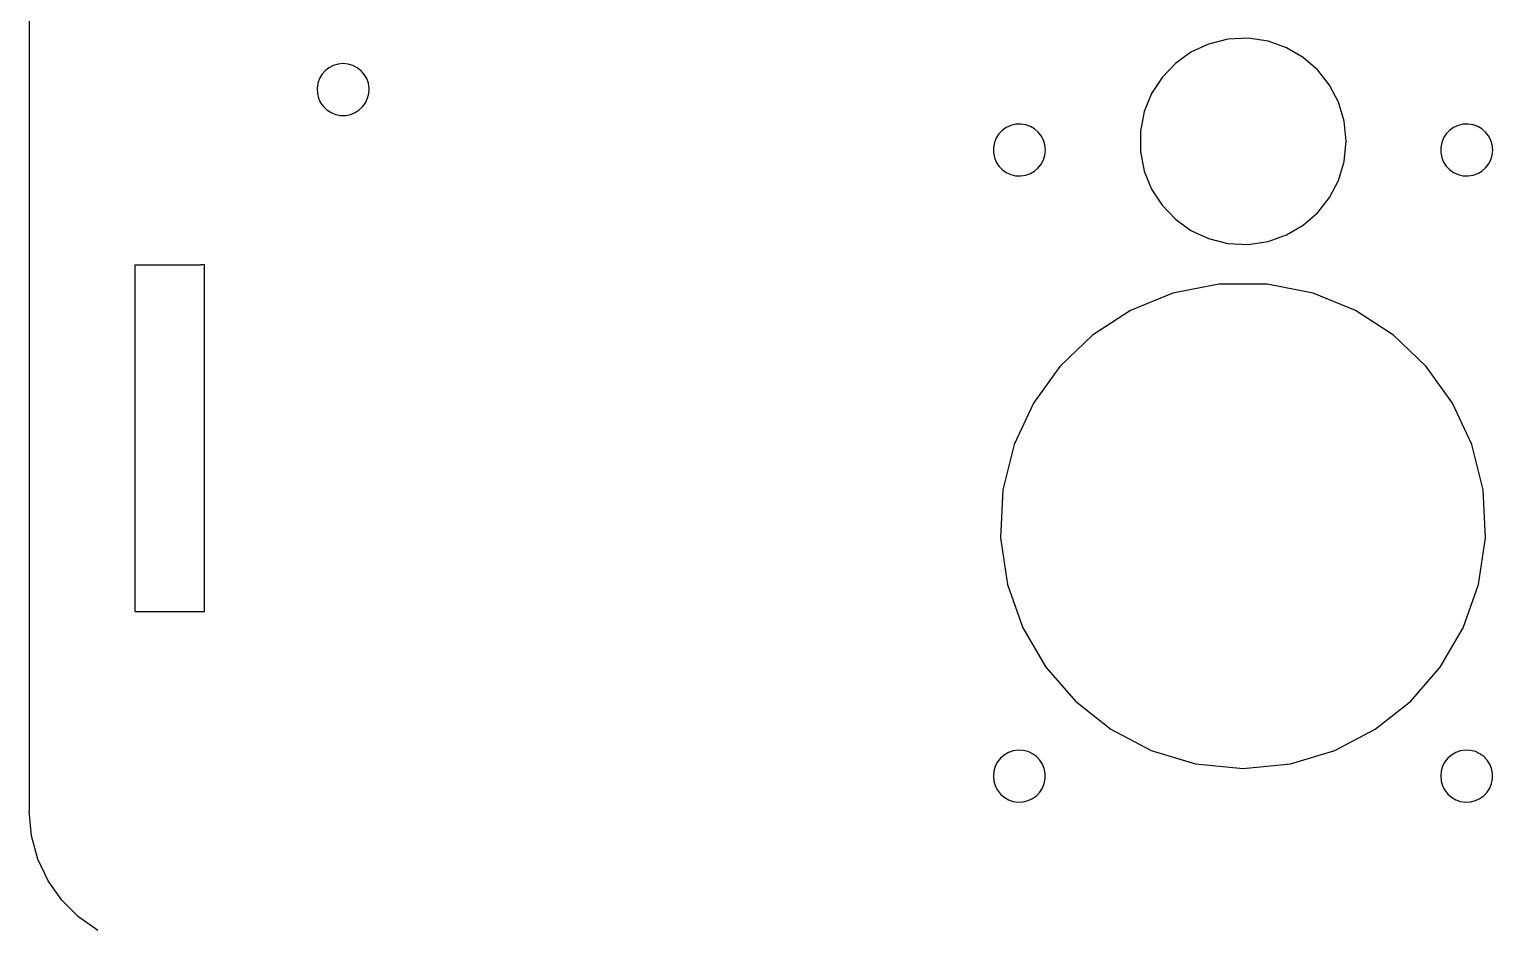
# Model space of a CAD drawing. Header units: metres. Extents: x -26 to 521, y 602 to 1019.
# Drawn here: x 74 to 158.4, y 657.1 to 708.7 of the extents above; entities that cross this region are included whole.
import ezdxf

# ---------------------------------------------------------------- set-up
doc = ezdxf.new("R2010")
doc.units = ezdxf.units.M

msp = doc.modelspace()

# ---------------------------------------------------------------- linework, layer by layer
at = {"layer": 'COMPONENT1'}
for p, q in [((73.981, 713.151), (73.981, 701.651)), ((143.101, 708.153), (141.993, 707.878)), ((144.277, 708.21), (143.101, 708.153)), ((145.424, 708.041), (144.277, 708.21)), ((140.977, 707.405), (140.077, 706.758)), ((141.993, 707.878), (140.977, 707.405)), ((146.489, 707.665), (145.424, 708.041)), ((147.449, 707.102), (146.489, 707.665)), ((91.264, 706.509), (91.045, 706.336)), ((91.514, 706.64), (91.264, 706.509)), ((91.788, 706.722), (91.514, 706.64)), ((92.081, 706.751), (91.788, 706.722)), ((92.374, 706.722), (92.081, 706.751)), ((92.649, 706.64), (92.374, 706.722)), ((92.898, 706.509), (92.649, 706.64)), ((93.117, 706.336), (92.898, 706.509)), ((140.077, 706.758), (139.313, 705.958)), ((148.284, 706.376), (147.449, 707.102)), ((90.625, 705.615), (90.583, 705.326)), ((90.72, 705.883), (90.625, 705.615)), ((90.862, 706.126), (90.72, 705.883)), ((91.045, 706.336), (90.862, 706.126)), ((93.3, 706.126), (93.117, 706.336)), ((93.442, 705.883), (93.3, 706.126)), ((93.537, 705.615), (93.442, 705.883)), ((93.579, 705.326), (93.537, 705.615)), ((139.313, 705.958), (138.707, 705.027)), ((148.972, 705.507), (148.284, 706.376)), ((90.583, 705.326), (90.597, 705.029)), ((90.597, 705.029), (90.667, 704.75)), ((90.667, 704.75), (90.786, 704.494)), ((93.376, 704.494), (93.495, 704.75)), ((93.495, 704.75), (93.565, 705.029)), ((93.565, 705.029), (93.579, 705.326)), ((138.707, 705.027), (138.282, 703.986)), ((149.49, 704.519), (148.972, 705.507)), ((90.786, 704.494), (90.949, 704.267)), ((90.949, 704.267), (91.151, 704.074)), ((91.151, 704.074), (91.385, 703.922)), ((91.385, 703.922), (91.648, 703.815)), ((92.514, 703.815), (92.777, 703.922)), ((92.777, 703.922), (93.011, 704.074)), ((93.011, 704.074), (93.213, 704.267)), ((93.213, 704.267), (93.376, 704.494)), ((138.282, 703.986), (138.059, 702.858)), ((149.817, 703.432), (149.49, 704.519)), ((91.648, 703.815), (91.932, 703.758)), ((91.932, 703.758), (92.23, 703.758)), ((92.23, 703.758), (92.514, 703.815)), ((130.324, 703.063), (130.097, 702.9)), ((130.58, 703.182), (130.324, 703.063)), ((130.86, 703.251), (130.58, 703.182)), ((131.156, 703.266), (130.86, 703.251)), ((131.445, 703.223), (131.156, 703.266)), ((131.713, 703.128), (131.445, 703.223)), ((131.956, 702.987), (131.713, 703.128)), ((149.93, 702.268), (149.817, 703.432)), ((156.123, 703.063), (155.896, 702.9)), ((156.379, 703.182), (156.123, 703.063)), ((156.658, 703.251), (156.379, 703.182)), ((156.955, 703.266), (156.658, 703.251)), ((157.244, 703.223), (156.955, 703.266)), ((157.512, 703.128), (157.244, 703.223)), ((157.754, 702.987), (157.512, 703.128)), ((129.645, 702.201), (129.588, 701.917)), ((129.752, 702.463), (129.645, 702.201)), ((129.904, 702.698), (129.752, 702.463)), ((130.097, 702.9), (129.904, 702.698)), ((132.166, 702.803), (131.956, 702.987)), ((132.339, 702.584), (132.166, 702.803)), ((132.47, 702.335), (132.339, 702.584)), ((132.552, 702.061), (132.47, 702.335)), ((138.059, 702.858), (138.059, 701.677)), ((149.817, 701.104), (149.93, 702.268)), ((155.443, 702.201), (155.387, 701.917)), ((155.55, 702.463), (155.443, 702.201)), ((155.703, 702.698), (155.55, 702.463)), ((155.896, 702.9), (155.703, 702.698)), ((157.965, 702.803), (157.754, 702.987)), ((158.138, 702.584), (157.965, 702.803)), ((158.269, 702.335), (158.138, 702.584)), ((158.351, 702.061), (158.269, 702.335)), ((73.981, 701.651), (73.981, 663.651)), ((129.588, 701.917), (129.588, 701.619)), ((129.588, 701.619), (129.645, 701.334)), ((132.47, 701.2), (132.552, 701.474)), ((132.581, 701.768), (132.552, 702.061)), ((132.552, 701.474), (132.581, 701.768)), ((138.059, 701.677), (138.282, 700.549)), ((155.387, 701.917), (155.387, 701.619)), ((155.387, 701.619), (155.443, 701.334)), ((158.269, 701.2), (158.351, 701.474)), ((158.38, 701.768), (158.351, 702.061)), ((158.351, 701.474), (158.38, 701.768)), ((129.645, 701.334), (129.752, 701.072)), ((129.752, 701.072), (129.904, 700.837)), ((129.904, 700.837), (130.097, 700.636)), ((130.097, 700.636), (130.324, 700.473)), ((131.713, 700.407), (131.956, 700.549)), ((131.956, 700.549), (132.166, 700.732)), ((132.166, 700.732), (132.339, 700.951)), ((132.339, 700.951), (132.47, 701.2)), ((138.282, 700.549), (138.707, 699.508)), ((149.49, 700.017), (149.817, 701.104)), ((155.443, 701.334), (155.55, 701.072)), ((155.55, 701.072), (155.703, 700.837)), ((155.703, 700.837), (155.896, 700.636)), ((155.896, 700.636), (156.123, 700.473)), ((157.512, 700.407), (157.754, 700.549)), ((157.754, 700.549), (157.965, 700.732)), ((157.965, 700.732), (158.138, 700.951)), ((158.138, 700.951), (158.269, 701.2)), ((130.324, 700.473), (130.58, 700.353)), ((130.58, 700.353), (130.86, 700.284)), ((130.86, 700.284), (131.156, 700.27)), ((131.156, 700.27), (131.445, 700.312)), ((131.445, 700.312), (131.713, 700.407)), ((148.972, 699.028), (149.49, 700.017)), ((156.123, 700.473), (156.379, 700.353)), ((156.379, 700.353), (156.658, 700.284)), ((156.658, 700.284), (156.955, 700.27)), ((156.955, 700.27), (157.244, 700.312)), ((157.244, 700.312), (157.512, 700.407)), ((138.707, 699.508), (139.313, 698.577)), ((148.284, 698.159), (148.972, 699.028)), ((139.313, 698.577), (140.077, 697.777)), ((147.449, 697.433), (148.284, 698.159)), ((140.077, 697.777), (140.977, 697.13)), ((146.489, 696.871), (147.449, 697.433)), ((140.977, 697.13), (141.993, 696.658)), ((141.993, 696.658), (143.101, 696.382)), ((143.101, 696.382), (144.277, 696.325)), ((144.277, 696.325), (145.424, 696.494)), ((145.424, 696.494), (146.489, 696.871)), ((80.081, 695.151), (83.881, 695.151)), ((80.081, 675.151), (80.081, 695.151)), ((84.081, 695.151), (83.881, 695.151)), ((84.081, 675.151), (84.081, 695.151)), ((142.592, 694.033), (139.937, 693.508)), ((145.369, 694.033), (142.592, 694.033)), ((148.024, 693.508), (145.369, 694.033)), ((139.937, 693.508), (137.488, 692.508)), ((150.472, 692.508), (148.024, 693.508)), ((137.488, 692.508), (135.297, 691.084)), ((152.664, 691.084), (150.472, 692.508)), ((135.297, 691.084), (133.414, 689.286)), ((154.546, 689.286), (152.664, 691.084)), ((133.414, 689.286), (131.892, 687.167)), ((156.069, 687.167), (154.546, 689.286)), ((131.892, 687.167), (130.781, 684.778)), ((157.18, 684.778), (156.069, 687.167)), ((130.781, 684.778), (130.132, 682.17)), ((157.829, 682.17), (157.18, 684.778)), ((130.132, 682.17), (129.997, 679.402)), ((157.963, 679.402), (157.829, 682.17)), ((129.997, 679.402), (130.395, 676.704)), ((157.565, 676.704), (157.963, 679.402)), ((130.395, 676.704), (131.282, 674.199)), ((156.679, 674.199), (157.565, 676.704)), ((80.081, 675.151), (83.881, 675.151)), ((83.881, 675.151), (84.081, 675.151)), ((131.282, 674.199), (132.605, 671.939)), ((155.356, 671.939), (156.679, 674.199)), ((132.605, 671.939), (134.314, 669.974)), ((153.647, 669.974), (155.356, 671.939)), ((134.314, 669.974), (136.357, 668.357)), ((151.604, 668.357), (153.647, 669.974)), ((136.357, 668.357), (138.684, 667.138)), ((149.277, 667.138), (151.604, 668.357)), ((130.207, 666.87), (129.996, 666.687)), ((130.449, 667.011), (130.207, 666.87)), ((130.717, 667.106), (130.449, 667.011)), ((131.006, 667.149), (130.717, 667.106)), ((131.303, 667.135), (131.006, 667.149)), ((131.582, 667.065), (131.303, 667.135)), ((131.838, 666.946), (131.582, 667.065)), ((132.065, 666.783), (131.838, 666.946)), ((132.258, 666.581), (132.065, 666.783)), ((138.684, 667.138), (141.242, 666.369)), ((146.719, 666.369), (149.277, 667.138)), ((156.005, 666.87), (155.795, 666.687)), ((156.247, 667.011), (156.005, 666.87)), ((156.516, 667.106), (156.247, 667.011)), ((156.805, 667.149), (156.516, 667.106)), ((157.101, 667.135), (156.805, 667.149)), ((157.381, 667.065), (157.101, 667.135)), ((157.637, 666.946), (157.381, 667.065)), ((157.864, 666.783), (157.637, 666.946)), ((158.056, 666.581), (157.864, 666.783)), ((129.61, 665.944), (129.581, 665.651)), ((129.692, 666.218), (129.61, 665.944)), ((129.823, 666.468), (129.692, 666.218)), ((129.996, 666.687), (129.823, 666.468)), ((132.41, 666.346), (132.258, 666.581)), ((132.518, 666.084), (132.41, 666.346)), ((132.574, 665.8), (132.518, 666.084)), ((141.242, 666.369), (143.98, 666.101)), ((143.98, 666.101), (146.719, 666.369)), ((155.408, 665.944), (155.38, 665.651)), ((155.491, 666.218), (155.408, 665.944)), ((155.621, 666.468), (155.491, 666.218)), ((155.795, 666.687), (155.621, 666.468)), ((158.209, 666.346), (158.056, 666.581)), ((158.316, 666.084), (158.209, 666.346)), ((158.372, 665.8), (158.316, 666.084)), ((129.581, 665.651), (129.61, 665.358)), ((129.61, 665.358), (129.692, 665.084)), ((129.692, 665.084), (129.823, 664.834)), ((132.41, 664.956), (132.518, 665.218)), ((132.518, 665.218), (132.574, 665.502)), ((132.574, 665.502), (132.574, 665.8)), ((155.38, 665.651), (155.408, 665.358)), ((155.408, 665.358), (155.491, 665.084)), ((155.491, 665.084), (155.621, 664.834)), ((158.209, 664.956), (158.316, 665.218)), ((158.316, 665.218), (158.372, 665.502)), ((158.372, 665.502), (158.372, 665.8)), ((129.823, 664.834), (129.996, 664.615)), ((129.996, 664.615), (130.207, 664.432)), ((130.207, 664.432), (130.449, 664.29)), ((130.449, 664.29), (130.717, 664.195)), ((131.303, 664.167), (131.582, 664.237)), ((131.582, 664.237), (131.838, 664.356)), ((131.838, 664.356), (132.065, 664.519)), ((132.065, 664.519), (132.258, 664.721)), ((132.258, 664.721), (132.41, 664.956)), ((155.621, 664.834), (155.795, 664.615)), ((155.795, 664.615), (156.005, 664.432)), ((156.005, 664.432), (156.247, 664.29)), ((156.247, 664.29), (156.516, 664.195)), ((157.101, 664.167), (157.381, 664.237)), ((157.381, 664.237), (157.637, 664.356)), ((157.637, 664.356), (157.864, 664.519)), ((157.864, 664.519), (158.056, 664.721)), ((158.056, 664.721), (158.209, 664.956)), ((74.11, 662.213), (73.981, 663.651)), ((130.717, 664.195), (131.006, 664.153)), ((131.006, 664.153), (131.303, 664.167)), ((156.516, 664.195), (156.805, 664.153)), ((156.805, 664.153), (157.101, 664.167)), ((74.482, 660.859), (74.11, 662.213)), ((75.073, 659.613), (74.482, 660.859)), ((75.863, 658.497), (75.073, 659.613)), ((76.827, 657.532), (75.863, 658.497)), ((77.943, 656.743), (76.827, 657.532))]:
    msp.add_line(p, q, dxfattribs=at)

doc.saveas('drawing.dxf')
